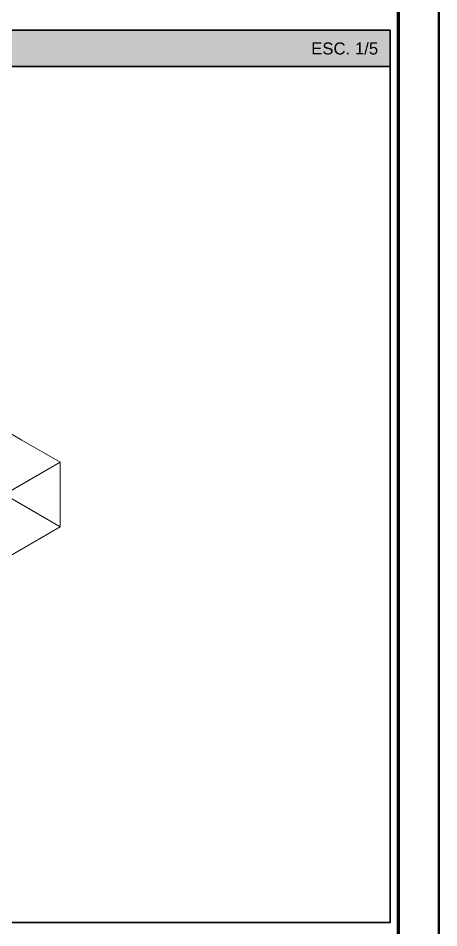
# Model space of a CAD drawing. Header units: metres. Extents: x 349122 to 349453, y 9281252 to 9281971.
# Drawn here: x 349269.369 to 349270.41, y 9281652.937 to 9281655.19 of the extents above; entities that cross this region are included whole.
import ezdxf
from ezdxf.enums import TextEntityAlignment as Align

# ---------------------------------------------------------------- set-up
doc = ezdxf.new("R2010")
doc.units = ezdxf.units.M
doc.header["$LTSCALE"] = 0.25
for name, color, linetype, lineweight in [('ISO-3D-ARISTAS', 250, 'CONTINUOUS', 13), ('MARCO', 7, 'CONTINUOUS', 50), ('PANEL-FONDO', 5, 'CONTINUOUS', 13)]:
    doc.layers.add(name, color=color, linetype=linetype, lineweight=lineweight)
doc.layers.add('PANEL', color=5, linetype='CONTINUOUS', lineweight=35, true_color=0x1f4e79)
doc.layers.add('TEXTOS', color=7, linetype='CONTINUOUS')
doc.styles.get("Standard").update_dxf_attribs({"font": 'arial.ttf'})

msp = doc.modelspace()

# ---------------------------------------------------------------- linework, layer by layer
at = {"layer": 'ISO-3D-ARISTAS', "color": 250}
for p, q in [((349269.2823, 9281654.2), (349269.3775, 9281654.145)), ((349269.2823, 9281654.2), (349269.3775, 9281654.145)), ((349269.3775, 9281654.145), (349269.4728, 9281654.09)), ((349269.3775, 9281654.145), (349269.4728, 9281654.09)), ((349269.3045, 9281653.9929), (349269.4728, 9281654.09)), ((349269.4728, 9281654.09), (349269.3313, 9281654.0083)), ((349269.4728, 9281654.09), (349269.4728, 9281654.03)), ((349269.4728, 9281654.09), (349269.4728, 9281654.03)), ((349269.3775, 9281653.985), (349269.2823, 9281654.04)), ((349269.3045, 9281654.0271), (349269.4728, 9281653.93)), ((349269.4728, 9281654.03), (349269.4728, 9281653.93)), ((349269.4728, 9281654.03), (349269.4728, 9281653.93)), ((349269.4728, 9281653.93), (349269.3775, 9281653.985)), ((349269.4728, 9281653.93), (349269.3045, 9281653.8329)), ((349269.4728, 9281653.93), (349269.3045, 9281653.8329))]:
    msp.add_line(p, q, dxfattribs=at)
at = {"layer": 'MARCO'}
msp.add_lwpolyline([(349262, 9281651.79), (349270.41, 9281651.79), (349270.41, 9281657.73), (349262, 9281657.73)], close=True, dxfattribs=at)
at = {"layer": 'MARCO', "const_width": 0.008}
msp.add_lwpolyline([(349262.25, 9281651.89), (349270.31, 9281651.89), (349270.31, 9281657.63), (349262.25, 9281657.63)], close=True, dxfattribs=at)
at = {"layer": 'PANEL'}
msp.add_line((349266.3, 9281655.07), (349270.29, 9281655.07), dxfattribs=at)
msp.add_lwpolyline([(349266.3, 9281652.95), (349270.29, 9281652.95), (349270.29, 9281655.16), (349266.3, 9281655.16)], close=True, dxfattribs=at)
at = {"layer": 'PANEL-FONDO', "true_color": 0xebf1f8}
msp.add_solid([(349266.3, 9281655.07), (349270.29, 9281655.07), (349266.3, 9281655.16), (349270.29, 9281655.16)], dxfattribs=at)

# ---------------------------------------------------------------- texts
at = {"layer": 'TEXTOS'}
msp.add_text('ESC. 1/5', height=0.0297, dxfattribs=at).set_placement((349270.26, 9281655.115), align=Align.MIDDLE_RIGHT)

doc.saveas('drawing.dxf')
